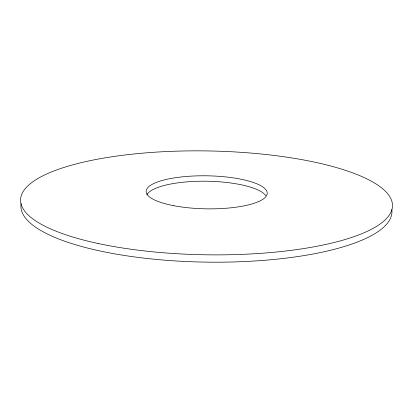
<?xml version="1.0" encoding="UTF-8"?>
<svg xmlns="http://www.w3.org/2000/svg" width="413" height="413" viewBox="0 0 413 413"><rect width="100%" height="100%" fill="white"/><g stroke="black" fill="none" stroke-linecap="round" stroke-linejoin="round"><path stroke-width="0.62" d="M391.834 209.608A185.551 53.2 0.9 0 1 205.204 262.11A185.551 53.2 0.9 0 1 21.14 203.557M146.842 194.807A60.417 16.923 0.9 0 1 205.018 181.209A60.417 16.923 0.9 0 1 265.817 195.654M98.366 243.551A185.979 51.94 0.9 0 0 391.607 210.584A185.979 51.94 0.9 0 0 129.615 154.452A185.979 51.94 0.9 0 0 98.366 243.551M173.259 205.607A60.546 16.515 0.9 0 0 267.118 194.213A60.546 16.515 0.9 0 0 179.701 177.146A60.546 16.515 0.9 0 0 173.259 205.607"/></g></svg>
